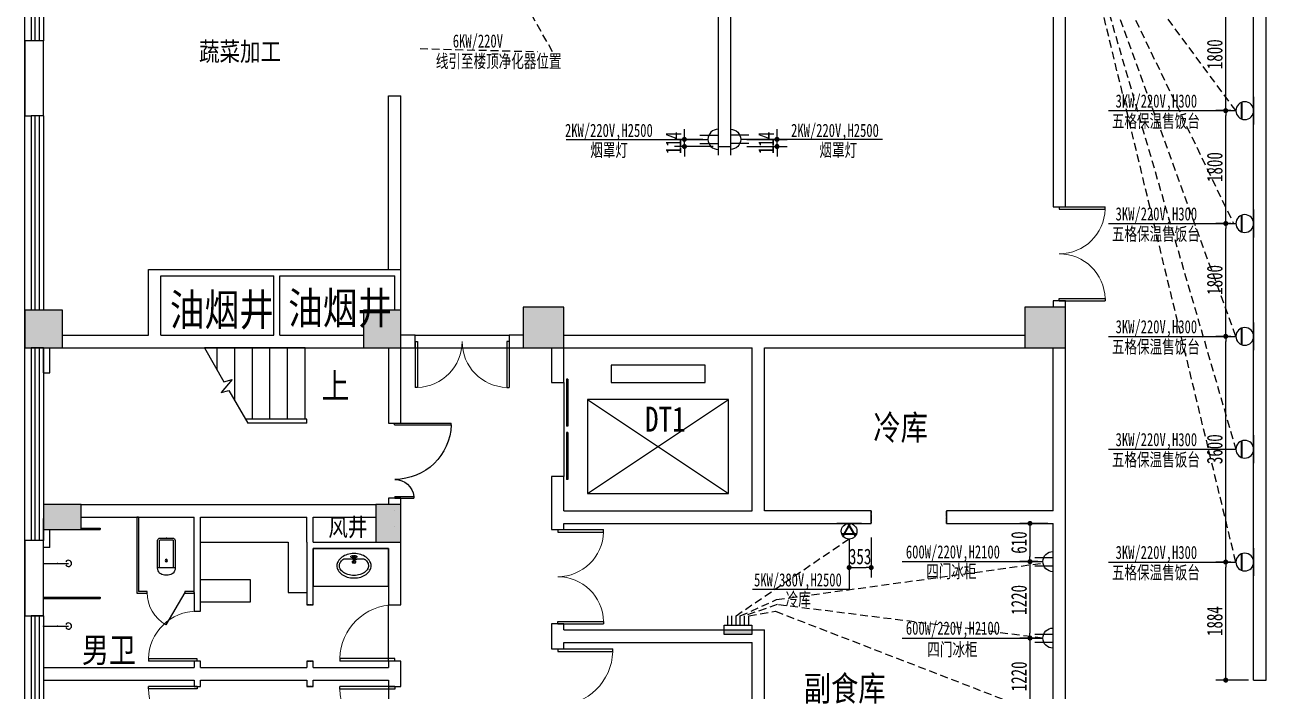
# Model space of a CAD drawing. Header units: inches. Extents: x 871252 to 1312932, y -88801 to 86720.
# Drawn here: x 890183 to 909983, y 36188 to 46817 of the extents above; entities that cross this region are included whole.
import ezdxf

# ---------------------------------------------------------------- set-up
doc = ezdxf.new("R2010")
doc.units = ezdxf.units.IN
doc.header["$MEASUREMENT"] = 0
doc.linetypes.add('DASH', pattern=[0.35, 0.25, -0.1])
doc.linetypes.add('HIDDEN', pattern=[0.375, 0.25, -0.125])
for name, color, linetype in [('COLUMN', 6, 'Continuous'), ('CURTWALL', 4, 'Continuous'), ('DIM_SYMB', 3, 'Continuous'), ('EVTR', 7, 'Continuous'), ('LATRINE', 6, 'Continuous'), ('LVTRY', 6, 'Continuous'), ('PUB_HATCH', 8, 'Continuous'), ('PUB_TEXT', 151, 'Continuous'), ('ROOM_NAME', 7, 'Continuous'), ('STAIR', 6, 'Continuous'), ('WALL', 7, 'Continuous'), ('WINDOW', 3, 'Continuous'), ('供排水', 4, 'Continuous'), ('家具', 42, 'Continuous'), ('电位', 1, 'Continuous')]:
    doc.layers.add(name, color=color, linetype=linetype)
doc.styles.add('_TCH_DIM', font='stylu.ttf')
doc.styles.get("Standard").update_dxf_attribs({"font": '', "width": 0.7, "height": 250})
doc.styles.add('STYLE4', font='', dxfattribs={"width": 0.7, "height": 180})
doc.styles.add('TYDG_02', font='', dxfattribs={"width": 0.8})
doc.styles.add('宋体', font='', dxfattribs={"width": 0.8})
doc.styles.get('Standard').set_extended_font_data('NSimSun')
doc.styles.get('STYLE4').set_extended_font_data('NSimSun')
doc.styles.get('TYDG_02').set_extended_font_data('SimSun')
doc.styles.get('宋体').set_extended_font_data('NSimSun')
doc.dimstyles.new('电路', dxfattribs={"dimscale": 80, "dimtxt": 2.5, "dimasz": 1, "dimexe": 2, "dimexo": 1, "dimtad": 1, "dimdec": 0, "dimtxsty": 'Standard', "dimblk": 'DOT', "dimcen": 1, "dimclrd": 6, "dimclre": 6, "dimclrt": 6, "dimadec": 0, "dimazin": 0, "dimtfac": 1, "dimtdec": 0, "dimtmove": 0, "dimatfit": 3, "dimfxl": 0, "dimarcsym": 0})

# ---------------------------------------------------------------- blocks, each defined once
blk = doc.blocks.new('$DorLib2D$00000002')
for p, q in [((-0.5, 0), (-0.5, 0.4875)), ((-0.475, 0.4875), (-0.5, 0.4875)), ((-0.475, 0), (-0.475, 0.4875)), ((0.475, 0), (0.475, 0.4875)), ((0.475, 0.4875), (0.5, 0.4875)), ((0.5, 0), (0.5, 0.4875)), ((-0.5, 0), (-0.475, 0)), ((0.5, 0), (0.475, 0))]:
    blk.add_line(p, q)
at = {"lineweight": 13}
for centre, start, end in [((-0.4875, 0), 0, 88.53072), ((0.4875, 0), 91.46928, 180)]:
    blk.add_arc(centre, 0.4875, start, end, dxfattribs=at)
blk = doc.blocks.new('$DORLIB2D$00000127')
at = {"color": 0}
for points in [[(-0.533, 0.795), (-0.533, 0.69)], [(-0.033, 0.795), (-0.533, 0.795)], [(-0.033, 0.795), (-0.033, 0.69)], [(0.533, 0.795), (0.033, 0.795)], [(0.033, 0.795), (0.033, 0.69)], [(0.533, 0.795), (0.533, 0.69)], [(-0.033, 0.69), (-0.533, 0.69)], [(0.533, 0.69), (0.033, 0.69)], [(0.5, 0.5), (-0.5, 0.5)]]:
    blk.add_lwpolyline(points, dxfattribs=at)
blk = doc.blocks.new('$DorLib2D$00000225')
at = {"color": 0}
for p, q in [((0.475, -0.001), (0.475, 0.752)), ((0.475, 0.752), (0.5, 0.752)), ((0.5, -0.001), (0.5, 0.752)), ((-0.5, 0), (-0.5, 0.252)), ((-0.475, 0.252), (-0.5, 0.252)), ((-0.475, 0), (-0.475, 0.252)), ((-0.475, 0), (-0.5, 0)), ((0.475, -0.001), (0.5, -0.001))]:
    blk.add_line(p, q, dxfattribs=at)
for centre, radius, start, end in [((0.505, -0.002), 0.755, 92.2493, 179.7238), ((-0.501, 0.003), 0.251, 359.7899, 84.0974)]:
    blk.add_arc(centre, radius, start, end, dxfattribs=at)
blk = doc.blocks.new('$DorLib2D$00000001')
for p, q in [((0.45, 0.975), (0.5, 0.975)), ((0.45, 0), (0.45, 0.975)), ((0.5, 0), (0.5, 0.975)), ((0.5, 0), (0.45, 0))]:
    blk.add_line(p, q)
at = {"lineweight": 13}
blk.add_arc((0.475, 0), 0.975, 91.4693, 180, dxfattribs=at)
blk = doc.blocks.new('$lvtry$00000200')
at = {"color": 0}
for p, q in [((-110, -40, 0), (-110, -470, 0)), ((100, -30, 0), (-100, -30, 0)), ((110, -470, 0), (110, -40, 0))]:
    blk.add_line(p, q, dxfattribs=at)
at = {"color": 0, "elevation": 0}
blk.add_lwpolyline([(100, 0), (-100, 0, 0.414214), (-140, -40), (-140, -480, 0.414214), (-30, -590), (30, -590, 0.414214), (140, -480), (140, -40, 0.414214)], format="xyb", close=True, dxfattribs=at)
blk.add_lwpolyline([(140, -470), (-140, -470)], dxfattribs=at)
at = {"color": 0}
blk.add_circle((0, -359, 0), 20, dxfattribs=at)
for centre, start, end in [((-100, -40, 0), 90, 180), ((100, -40, 0), 0, 90)]:
    blk.add_arc(centre, 10, start, end, dxfattribs=at)
for p in [(0, 0), (0, -359, 0)]:
    blk.add_point(p, dxfattribs=at)
blk = doc.blocks.new('$lvtry$00000195')
at = {"color": 0}
for p, q in [((-165, -91), (-34, -91)), ((-17, -58), (-17, -48)), ((-16, -91), (-11, -91)), ((11, -91), (165, -91)), ((17, -58), (17, -48))]:
    blk.add_line(p, q, dxfattribs=at)
blk.add_lwpolyline([(273, -195, -0.132138), (254, -266, -0.106661), (193, -332, -0.083339), (108, -374, -0.072039), (0, -389, -0.072039), (-108, -374, -0.083339), (-193, -332, -0.106661), (-254, -266, -0.132138), (-273, -195, -0.132138), (-254, -124, -0.106661), (-193, -57, -0.083339), (-108, -16, -0.072039), (0, 0, -0.072039), (108, -16, -0.083339), (193, -57, -0.106661), (254, -124, -0.132138)], format="xyb", close=True, dxfattribs=at)
blk.add_circle((0, -58), 16.7, dxfattribs=at)
for centre, radius, start, end in [((-131, -195), 101, 149.8906, 180), ((-131, -195), 101, 180, 210.1094), ((-68, -231), 174, 128.9257, 149.8906), ((-165, -111), 20, 90, 128.9257), ((-40, -49), 10.1, 106.6096, 258.1648), ((-64, 218), 259, 274.7069, 282.3732), ((-75, -228), 173, 71.36, 79.1873), ((-29, -95), 6.77, 155.344, 308.3224), ((-171, 3), 166, 324.8411, 338.1337), ((-171, 3), 170, 324.8411, 331.3523), ((-29, -95), 3.37, 155.344, 308.3224), ((100, -210), 170, 132.3141, 138.8253), ((100, -210), 166, 125.5327, 138.8253), ((0, -131), 25, 112.516, 67.484), ((-12, -74), 10.6, 201.8924, 261.774), ((0, -48), 16.7, 0, 180), ((-381, -131), 372, 2.3982, 6.7627), ((0, -111), 9.9, 201.7837, 338.2163), ((64, 218), 259, 257.6268, 265.2931), ((381, -131), 372, 170.1008, 177.6018), ((75, -228), 173, 100.8127, 110.4191), ((40, -49), 10.1, 281.8352, 73.3904), ((165, -111), 20, 51.0743, 90), ((165, -111), 20, 51.0743, 90), ((68, -231), 174, 30.1094, 51.0743), ((131, -195), 101, 0, 30.1094), ((131, -195), 101, 329.8906, 0), ((-68, -158), 174, 210.1094, 234.4623), ((-27, -100), 245, 234.4623, 253.5183), ((0, -9), 340, 253.5183, 270), ((0, -9), 340, 270, 286.4817), ((27, -100), 245, 286.4817, 305.5377), ((68, -158), 174, 305.5377, 329.8906)]:
    blk.add_arc(centre, radius, start, end, dxfattribs=at)
for p in [(0, -58), (0, -131)]:
    blk.add_point(p, dxfattribs=at)
blk = doc.blocks.new('$TCHSYS$WIN2D')
for p, q in [((-0.5, 0.5), (0.5, 0.5)), ((-0.5, 0.5), (-0.5, -0.5)), ((0.5, 0.5), (0.5, -0.5)), ((0.5, 0.1667), (-0.5, 0.1667)), ((0.5, -0.1667), (-0.5, -0.1667)), ((-0.5, -0.5), (0.5, -0.5))]:
    blk.add_line(p, q)
blk = doc.blocks.new('$TCHSYS$APDOOR2D')
blk.add_line((0.5, 0), (0, 0.866))
at = {"lineweight": 13}
blk.add_arc((0.5, 0), 1, 120, 180, dxfattribs=at)
blk = doc.blocks.new('$lvtry$00000168')
at = {"color": 0}
blk.add_line((0, 0), (0, -395), dxfattribs=at)
blk.add_arc((0, -395), 50, 121.0332, 58.9668, dxfattribs=at)
for p in [(0, 0), (0, -223)]:
    blk.add_point(p, dxfattribs=at)
blk = doc.blocks.new('A$C14B745F9')
at = {"layer": '电位'}
for p, q in [((0, 503), (0, 0)), ((1, 233), (257, 381)), ((257, 122), (1, 270)), ((3, 222), (266, 374)), ((266, 129), (3, 281)), ((215, 404), (215, 99)), ((226, 399), (226, 104))]:
    blk.add_line(p, q, dxfattribs=at)
blk.add_circle((161, 252), 161, dxfattribs=at)
blk = doc.blocks.new('A$C45DF5A34')
at = {"layer": '电位', "color": 4, "rotation": 90}
blk.add_blockref('A$C14B745F9', (503, 0), dxfattribs=at)
blk = doc.blocks.new('A$C719F3E81')
at = {"layer": '电位', "color": 4, "rotation": 180}
blk.add_blockref('A$C45DF5A34', (503, 323), dxfattribs=at)
blk = doc.blocks.new('A$C2F906CB9')
at = {"layer": '电位', "color": 1, "ltscale": 400}
blk.add_blockref('A$C719F3E81', (0, 0), dxfattribs=at)
blk = doc.blocks.new('A$C6BFE34A6')
at = {"layer": '电位', "xscale": 0.777089783281734, "yscale": 0.777089783281734, "zscale": 0.777089783281734}
blk.add_blockref('A$C2F906CB9', (0, 0), dxfattribs=at)
blk = doc.blocks.new('A$C67150746')
at = {"layer": '供排水', "color": 1, "rotation": 270}
blk.add_blockref('A$C6BFE34A6', (0, 391), dxfattribs=at)
blk = doc.blocks.new('A$C51460DDB')
at = {"layer": '电位', "linetype": 'ByBlock', "xscale": -1}
blk.add_blockref('A$C67150746', (251, 0), dxfattribs=at)
blk = doc.blocks.new('A$C75EF68A1')
at = {"layer": 'WALL', "color": 5, "rotation": 180}
blk.add_blockref('A$C51460DDB', (251, 391), dxfattribs=at)
blk = doc.blocks.new('A$C776A0E82')
at = {"layer": '电位', "color": 6}
blk.add_blockref('A$C75EF68A1', (0, 0), dxfattribs=at)
blk = doc.blocks.new('A$C12B31555')
at = {"layer": '电位', "color": 6, "rotation": 270}
blk.add_blockref('A$C776A0E82', (0, 251), dxfattribs=at)
blk = doc.blocks.new('A$C380528E4')
at = {"layer": '电位', "color": 6, "rotation": 180}
blk.add_blockref('A$C12B31555', (391, 251), dxfattribs=at)
blk = doc.blocks.new('A$C383973DD')
at = {"layer": '电位'}
for p, q in [((0, 0), (0, 503)), ((292, 316), (0, 316)), ((292, 187), (0, 187))]:
    blk.add_line(p, q, dxfattribs=at)
blk.add_arc((0, 252), 161, 270, 90, dxfattribs=at)
blk = doc.blocks.new('A$C7F97516A')
at = {"layer": '电位', "color": 4, "xscale": -1}
blk.add_blockref('A$C383973DD', (292, 0), dxfattribs=at)
blk = doc.blocks.new('A$C624B2101')
at = {"rotation": 180}
blk.add_blockref('A$C7F97516A', (292, 503), dxfattribs=at)
blk = doc.blocks.new('A$C76033D9E')
at = {"layer": '电位', "rotation": 180}
blk.add_blockref('A$C624B2101', (292, 503), dxfattribs=at)
blk = doc.blocks.new('A$C748C3124')
at = {"layer": '电位', "rotation": 90}
blk.add_blockref('A$C76033D9E', (503, 0), dxfattribs=at)
blk = doc.blocks.new('A$C42B0259F')
at = {"layer": '电位', "ltscale": 5, "xscale": -1, "rotation": 180}
blk.add_blockref('A$C748C3124', (0, 292), dxfattribs=at)
blk = doc.blocks.new('A$C46FF7360')
at = {"layer": '供排水', "color": 1, "rotation": 270}
blk.add_blockref('A$C42B0259F', (0, 503), dxfattribs=at)
blk = doc.blocks.new('A$C2916719F')
at = {"layer": '电位', "linetype": 'ByBlock', "rotation": 180}
blk.add_blockref('A$C46FF7360', (292, 503), dxfattribs=at)
blk = doc.blocks.new('A$C03132E9D')
at = {"layer": '电位', "linetype": 'ByBlock', "rotation": 270}
blk.add_blockref('A$C2916719F', (0, 292), dxfattribs=at)
blk = doc.blocks.new('A$C6B0667CD')
at = {"layer": '电位', "rotation": 89.99999999999999}
blk.add_blockref('A$C03132E9D', (292, 0), dxfattribs=at)
blk = doc.blocks.new('A$C1DA46B52')
at = {"layer": '电位', "xscale": -1, "rotation": 180}
blk.add_blockref('A$C6B0667CD', (0, 503), dxfattribs=at)
blk = doc.blocks.new('A$C30686D04')
at = {"layer": 'WALL', "color": 5, "rotation": 90}
blk.add_blockref('A$C1DA46B52', (503, 0), dxfattribs=at)
blk = doc.blocks.new('A$C10C2449B')
at = {"layer": 'WALL', "color": 5, "rotation": 90}
blk.add_blockref('A$C30686D04', (292, 0), dxfattribs=at)
blk = doc.blocks.new('A$C50093F6F')
at = {"layer": '电位', "rotation": 270}
blk.add_blockref('A$C10C2449B', (0, 292), dxfattribs=at)
blk = doc.blocks.new('A$C5F826928')
at = {"layer": '电位', "rotation": 270}
blk.add_blockref('A$C50093F6F', (0, 503), dxfattribs=at)
blk = doc.blocks.new('A$C3BCC7316')
at = {"layer": '电位'}
for p, q in [((104, 226), (399, 226)), ((99, 215), (404, 215)), ((0, 0), (503, 0))]:
    blk.add_line(p, q, dxfattribs=at)
blk.add_circle((252, 161), 161, dxfattribs=at)
blk = doc.blocks.new('_DOT')
at = {"color": 0, "linetype": 'ByBlock'}
blk.add_line((-0.5, 0), (-1, 0), dxfattribs=at)
at = {"color": 0, "linetype": 'ByBlock', "const_width": 0.5}
blk.add_lwpolyline([(-0.25, 0, 1), (0.25, 0, 1)], format="xyb", close=True, dxfattribs=at)
blk = doc.blocks.new('*D143')
at = {"layer": 'Defpoints', "color": 0, "transparency": 16777216}
for p in [(900704, 44990), (901079, 44990), (901241, 44876)]:
    blk.add_point(p, dxfattribs=at)
at = {"layer": '电位', "color": 6, "lineweight": -2, "transparency": 16777216}
for p, q in [((900704, 45070), (900704, 45150)), ((900999, 44990), (900544, 44990)), ((900704, 44876), (900704, 44990)), ((901161, 44876), (900544, 44876)), ((900704, 44796), (900704, 44716))]:
    blk.add_line(p, q, dxfattribs=at)
at = {"layer": '电位', "color": 6, "lineweight": -2, "transparency": 16777216, "xscale": 80, "yscale": 80, "zscale": 80}
for p, rotation in [((900704, 44990), 270), ((900704, 44876), 90)]:
    blk.add_blockref('_DOT', p, dxfattribs=dict(at, rotation=rotation))
at = {"layer": '电位', "color": 6, "transparency": 16777216, "insert": (900529, 44933), "char_height": 250, "attachment_point": 5, "rotation": 90}
blk.add_mtext('114', dxfattribs=at)
blk = doc.blocks.new('*D144')
at = {"layer": 'Defpoints', "color": 0, "transparency": 16777216}
for p in [(901602, 44990), (902181, 44990), (901441, 44876)]:
    blk.add_point(p, dxfattribs=at)
at = {"layer": '电位', "color": 6, "lineweight": -2, "transparency": 16777216}
for p, q in [((902181, 45070), (902181, 45150)), ((901701, 44990), (902341, 44990)), ((902181, 44876), (902181, 44990)), ((901701, 44876), (902341, 44876)), ((902181, 44796), (902181, 44716))]:
    blk.add_line(p, q, dxfattribs=at)
at = {"layer": '电位', "color": 6, "lineweight": -2, "transparency": 16777216, "xscale": 80, "yscale": 80, "zscale": 80}
for p, rotation in [((902181, 44990), 270), ((902181, 44876), 90)]:
    blk.add_blockref('_DOT', p, dxfattribs=dict(at, rotation=rotation))
at = {"layer": '电位', "color": 6, "transparency": 16777216, "insert": (902006, 44933), "char_height": 250, "attachment_point": 5, "rotation": 90}
blk.add_mtext('114', dxfattribs=at)
blk = doc.blocks.new('*D149')
at = {"layer": 'Defpoints', "color": 0, "transparency": 16777216}
for p in [(903683, 38864), (903331, 38613), (903683, 38160)]:
    blk.add_point(p, dxfattribs=at)
at = {"layer": '电位', "color": 6, "lineweight": -2, "transparency": 16777216}
for p, q in [((903683, 38640), (903683, 38000)), ((903331, 38533), (903331, 38000)), ((903411, 38160), (903603, 38160))]:
    blk.add_line(p, q, dxfattribs=at)
at = {"layer": '电位', "color": 6, "lineweight": -2, "transparency": 16777216, "xscale": 80, "yscale": 80, "zscale": 80, "rotation": 180}
blk.add_blockref('_DOT', (903331, 38160), dxfattribs=at)
at = {"layer": '电位', "color": 6, "lineweight": -2, "transparency": 16777216, "xscale": 80, "yscale": 80, "zscale": 80}
blk.add_blockref('_DOT', (903683, 38160), dxfattribs=at)
at = {"layer": '电位', "color": 6, "transparency": 16777216, "insert": (903507, 38335), "char_height": 250, "attachment_point": 5}
blk.add_mtext('353', dxfattribs=at)
blk = doc.blocks.new('*D150')
at = {"layer": 'Defpoints', "color": 0, "transparency": 16777216}
for p in [(906583, 38864), (906216, 38254), (906422, 38254)]:
    blk.add_point(p, dxfattribs=at)
at = {"layer": '电位', "color": 6, "lineweight": -2, "transparency": 16777216}
for p, q in [((906503, 38864), (906056, 38864)), ((906216, 38784), (906216, 38334)), ((906342, 38254), (906056, 38254))]:
    blk.add_line(p, q, dxfattribs=at)
at = {"layer": '电位', "color": 6, "lineweight": -2, "transparency": 16777216, "xscale": 80, "yscale": 80, "zscale": 80}
for p, rotation in [((906216, 38864), 90), ((906216, 38254), 270)]:
    blk.add_blockref('_DOT', p, dxfattribs=dict(at, rotation=rotation))
at = {"layer": '电位', "color": 6, "transparency": 16777216, "insert": (906041, 38559), "char_height": 250, "attachment_point": 5, "rotation": 90}
blk.add_mtext('610', dxfattribs=at)
blk = doc.blocks.new('*D151')
at = {"layer": 'Defpoints', "color": 0, "transparency": 16777216}
for p in [(906422, 38254), (906216, 37034), (906422, 37034)]:
    blk.add_point(p, dxfattribs=at)
at = {"layer": '电位', "color": 6, "lineweight": -2, "transparency": 16777216}
for p, q in [((906342, 38254), (906056, 38254)), ((906216, 38174), (906216, 37114)), ((906342, 37034), (906056, 37034))]:
    blk.add_line(p, q, dxfattribs=at)
at = {"layer": '电位', "color": 6, "lineweight": -2, "transparency": 16777216, "xscale": 80, "yscale": 80, "zscale": 80}
for p, rotation in [((906216, 38254), 90), ((906216, 37034), 270)]:
    blk.add_blockref('_DOT', p, dxfattribs=dict(at, rotation=rotation))
at = {"layer": '电位', "color": 6, "transparency": 16777216, "insert": (906041, 37644), "char_height": 250, "attachment_point": 5, "rotation": 90}
blk.add_mtext('1220', dxfattribs=at)
blk = doc.blocks.new('*D152')
at = {"layer": 'Defpoints', "color": 0, "transparency": 16777216}
for p in [(906422, 37034), (906216, 35814), (906422, 35814)]:
    blk.add_point(p, dxfattribs=at)
at = {"layer": '电位', "color": 6, "lineweight": -2, "transparency": 16777216}
for p, q in [((906342, 37034), (906056, 37034)), ((906216, 36954), (906216, 35894)), ((906342, 35814), (906056, 35814))]:
    blk.add_line(p, q, dxfattribs=at)
at = {"layer": '电位', "color": 6, "lineweight": -2, "transparency": 16777216, "xscale": 80, "yscale": 80, "zscale": 80}
for p, rotation in [((906216, 37034), 90), ((906216, 35814), 270)]:
    blk.add_blockref('_DOT', p, dxfattribs=dict(at, rotation=rotation))
at = {"layer": '电位', "color": 6, "transparency": 16777216, "insert": (906041, 36424), "char_height": 250, "attachment_point": 5, "rotation": 90}
blk.add_mtext('1220', dxfattribs=at)
blk = doc.blocks.new('*D153')
at = {"layer": 'Defpoints', "color": 0, "transparency": 16777216}
for p in [(909338, 38248), (909499, 38248), (909783, 36364)]:
    blk.add_point(p, dxfattribs=at)
at = {"layer": '电位', "color": 6, "lineweight": -2, "transparency": 16777216}
for p, q in [((909419, 38248), (909178, 38248)), ((909338, 36444), (909338, 38168)), ((909703, 36364), (909178, 36364))]:
    blk.add_line(p, q, dxfattribs=at)
at = {"layer": '电位', "color": 6, "lineweight": -2, "transparency": 16777216, "xscale": 80, "yscale": 80, "zscale": 80}
for p, rotation in [((909338, 38248), 90), ((909338, 36364), 270)]:
    blk.add_blockref('_DOT', p, dxfattribs=dict(at, rotation=rotation))
at = {"layer": '电位', "color": 6, "transparency": 16777216, "insert": (909163, 37306), "char_height": 250, "attachment_point": 5, "rotation": 90}
blk.add_mtext('1884', dxfattribs=at)
blk = doc.blocks.new('*D154')
at = {"layer": 'Defpoints', "color": 0, "transparency": 16777216}
for p in [(909338, 41848), (909499, 41848), (909499, 38248)]:
    blk.add_point(p, dxfattribs=at)
at = {"layer": '电位', "color": 6, "lineweight": -2, "transparency": 16777216}
for p, q in [((909419, 41848), (909178, 41848)), ((909338, 38328), (909338, 41768)), ((909419, 38248), (909178, 38248))]:
    blk.add_line(p, q, dxfattribs=at)
at = {"layer": '电位', "color": 6, "lineweight": -2, "transparency": 16777216, "xscale": 80, "yscale": 80, "zscale": 80}
for p, rotation in [((909338, 41848), 90), ((909338, 38248), 270)]:
    blk.add_blockref('_DOT', p, dxfattribs=dict(at, rotation=rotation))
at = {"layer": '电位', "color": 6, "transparency": 16777216, "insert": (909163, 40048), "char_height": 250, "attachment_point": 5, "rotation": 90}
blk.add_mtext('3600', dxfattribs=at)
blk = doc.blocks.new('*D155')
at = {"layer": 'Defpoints', "color": 0, "transparency": 16777216}
for p in [(909338, 43648), (909499, 43648), (909499, 41848)]:
    blk.add_point(p, dxfattribs=at)
at = {"layer": '电位', "color": 6, "lineweight": -2, "transparency": 16777216}
for p, q in [((909419, 43648), (909178, 43648)), ((909338, 41928), (909338, 43568)), ((909419, 41848), (909178, 41848))]:
    blk.add_line(p, q, dxfattribs=at)
at = {"layer": '电位', "color": 6, "lineweight": -2, "transparency": 16777216, "xscale": 80, "yscale": 80, "zscale": 80}
for p, rotation in [((909338, 43648), 90), ((909338, 41848), 270)]:
    blk.add_blockref('_DOT', p, dxfattribs=dict(at, rotation=rotation))
at = {"layer": '电位', "color": 6, "transparency": 16777216, "insert": (909163, 42748), "char_height": 250, "attachment_point": 5, "rotation": 90}
blk.add_mtext('1800', dxfattribs=at)
blk = doc.blocks.new('*D156')
at = {"layer": 'Defpoints', "color": 0, "transparency": 16777216}
for p in [(909338, 45448), (909499, 45448), (909499, 43648)]:
    blk.add_point(p, dxfattribs=at)
at = {"layer": '电位', "color": 6, "lineweight": -2, "transparency": 16777216}
for p, q in [((909419, 45448), (909178, 45448)), ((909338, 43728), (909338, 45368)), ((909419, 43648), (909178, 43648))]:
    blk.add_line(p, q, dxfattribs=at)
at = {"layer": '电位', "color": 6, "lineweight": -2, "transparency": 16777216, "xscale": 80, "yscale": 80, "zscale": 80}
for p, rotation in [((909338, 45448), 90), ((909338, 43648), 270)]:
    blk.add_blockref('_DOT', p, dxfattribs=dict(at, rotation=rotation))
at = {"layer": '电位', "color": 6, "transparency": 16777216, "insert": (909163, 44548), "char_height": 250, "attachment_point": 5, "rotation": 90}
blk.add_mtext('1800', dxfattribs=at)
blk = doc.blocks.new('*D157')
at = {"layer": 'Defpoints', "color": 0, "transparency": 16777216}
for p in [(909338, 47248), (909499, 47248), (909499, 45448)]:
    blk.add_point(p, dxfattribs=at)
at = {"layer": '电位', "color": 6, "lineweight": -2, "transparency": 16777216}
for p, q in [((909419, 47248), (909178, 47248)), ((909338, 45528), (909338, 47168)), ((909419, 45448), (909178, 45448))]:
    blk.add_line(p, q, dxfattribs=at)
at = {"layer": '电位', "color": 6, "lineweight": -2, "transparency": 16777216, "xscale": 80, "yscale": 80, "zscale": 80}
for p, rotation in [((909338, 47248), 90), ((909338, 45448), 270)]:
    blk.add_blockref('_DOT', p, dxfattribs=dict(at, rotation=rotation))
at = {"layer": '电位', "color": 6, "transparency": 16777216, "insert": (909163, 46348), "char_height": 250, "attachment_point": 5, "rotation": 90}
blk.add_mtext('1800', dxfattribs=at)

msp = doc.modelspace()

# ---------------------------------------------------------------- hatches: boundary and pattern name
at = {"layer": 'PUB_HATCH'}
for points in [[(890783.2, 41664.2), (890783.2, 42264.2), (890183.2, 42264.2), (890183.2, 41664.2)], [(896183.2, 41664.2), (896183.2, 42264.3), (895583.2, 42264.3), (895583.2, 41664.2)], [(898783.2, 41664.2), (898783.2, 42314.2), (898133.2, 42314.2), (898133.2, 41664.2)], [(906783.3, 41664.3), (906783.3, 42314.3), (906133.3, 42314.3), (906133.3, 41664.3)], [(891083.2, 38764.3), (891083.2, 39164.3), (890483.2, 39164.3), (890483.2, 38764.3)], [(896183.2, 38564.2), (896183.2, 39164.2), (895783.2, 39164.2), (895783.2, 38564.2)]]:
    msp.add_hatch(color=256, dxfattribs=at).paths.add_polyline_path(points)
at = {"layer": '电位'}
msp.add_hatch(color=256, dxfattribs=at).paths.add_polyline_path([(901336.1, 37164.3), (901781.9, 37164.3), (901781.9, 37089.9), (901336.1, 37089.9)])

# ---------------------------------------------------------------- linework, layer by layer
msp.add_lwpolyline([(890183.2, 34314.3), (890183.2, 58264.3)])
at = {"layer": 'COLUMN'}
for p, q in [((890283.2, 46564.2), (890183.2, 46564.2)), ((890183.2, 46564.2), (890183.2, 45364.2)), ((890483.2, 45364.2), (890483.2, 46564.2)), ((890183.2, 45364.2), (890283.2, 45364.2)), ((890783.2, 42264.2), (890183.2, 42264.2)), ((890183.2, 42264.2), (890183.2, 41664.2)), ((890783.2, 41664.2), (890783.2, 42264.2)), ((896183.2, 42264.3), (895583.2, 42264.3)), ((895583.2, 42264.3), (895583.2, 41664.2)), ((896183.2, 41664.2), (896183.2, 42264.3)), ((898783.2, 42314.2), (898133.2, 42314.2)), ((898133.2, 42314.2), (898133.2, 41664.2)), ((898783.2, 41664.2), (898783.2, 42314.2)), ((906783.3, 42314.3), (906133.3, 42314.3)), ((906133.3, 42314.3), (906133.3, 41664.3)), ((906783.3, 41664.3), (906783.3, 42314.3)), ((890183.2, 41664.2), (890783.2, 41664.2)), ((895583.2, 41664.2), (896183.2, 41664.2)), ((898133.2, 41664.2), (898783.2, 41664.2)), ((906133.3, 41664.3), (906783.3, 41664.3)), ((891083.2, 39164.3), (890483.2, 39164.3)), ((890483.2, 39164.3), (890483.2, 38764.3)), ((891083.2, 38764.3), (891083.2, 39164.3)), ((896183.2, 39164.2), (895783.2, 39164.2)), ((895783.2, 39164.2), (895783.2, 38564.2)), ((896183.2, 38564.2), (896183.2, 39164.2)), ((890483.2, 38764.3), (891083.2, 38764.3)), ((890483.2, 38589.2), (890183.2, 38589.2)), ((890183.2, 38589.2), (890183.2, 37389.3)), ((890483.2, 37389.3), (890483.2, 38589.2)), ((895783.2, 38564.2), (896183.2, 38564.2)), ((890183.2, 37389.3), (890483.2, 37389.3))]:
    msp.add_line(p, q, dxfattribs=at)
at = {"layer": 'CURTWALL'}
for p, q in [((909983.2, 36364.3), (909983.2, 61664.3)), ((909783.2, 36364.3), (909783.2, 61464.3))]:
    msp.add_line(p, q, dxfattribs=at)
msp.add_lwpolyline([(909783.2, 36364.3), (909983.2, 36364.3)], dxfattribs=at)
at = {"layer": 'DIM_SYMB'}
msp.add_lwpolyline([(894793.2, 41064.3, 0, 0, 0), (893893.2, 41064.3, 96, 0, 0), (893533.2, 41064.3, 0, 0, 0)], format="xyseb", dxfattribs=at)
at = {"layer": 'EVTR'}
for p, q in [((899533.2, 41389.3), (899533.2, 41114.3)), ((901033.2, 41389.3), (899533.2, 41389.3)), ((901033.2, 41114.3), (901033.2, 41389.3)), ((899533.2, 41114.3), (901033.2, 41114.3)), ((899158.2, 40839.3), (899158.2, 39339.3)), ((901408.2, 40839.3), (899158.2, 40839.3)), ((899158.2, 40839.3), (901408.2, 39339.3)), ((899158.2, 39339.3), (901408.2, 40839.3)), ((901408.2, 39339.3), (901408.2, 40839.3)), ((899158.2, 39339.3), (901408.2, 39339.3))]:
    msp.add_line(p, q, dxfattribs=at)
at = {"layer": 'LATRINE'}
for p, q in [((891970.7, 38964.3), (891970.7, 37751.8)), ((891995.7, 38964.3), (891970.7, 38964.3)), ((891995.7, 38964.3), (891995.7, 37776.8)), ((891083.2, 38789.3), (891383.2, 38789.3)), ((891083.2, 38764.3), (891383.2, 38764.3)), ((891383.2, 38789.3), (891383.2, 38764.3)), ((890483.2, 37689.3), (891383.2, 37689.3)), ((890483.2, 37664.3), (891383.2, 37664.3)), ((891383.2, 37689.3), (891383.2, 37664.3)), ((891970.7, 37751.8), (892133.2, 37751.8)), ((892133.2, 37776.8), (891995.7, 37776.8)), ((892133.2, 37751.8), (892133.2, 37776.8)), ((892883.2, 37776.8), (892733.2, 37776.8)), ((892733.2, 37776.8), (892733.2, 37751.8)), ((892733.2, 37751.8), (892883.2, 37751.8))]:
    msp.add_line(p, q, dxfattribs=at)
at = {"layer": 'LVTRY'}
msp.add_lwpolyline([(895983.2, 38464.2), (894783.2, 38464.2), (894783.2, 37864.2), (895983.2, 37864.2)], close=True, dxfattribs=at)
at = {"layer": 'STAIR'}
for p, q in [((894653.2, 41664.3), (893046.8, 41664.3)), ((893046.8, 41664.3), (893358.3, 41124.8)), ((893253.2, 41306.7), (893253.2, 41664.3)), ((893533.2, 40821.8), (893533.2, 41664.3)), ((893813.2, 40524.3), (893813.2, 41664.3)), ((894093.2, 40524.3), (894093.2, 41664.3)), ((894373.2, 40524.3), (894373.2, 41664.3)), ((894653.2, 40524.3), (894653.2, 41664.3)), ((893488.7, 41159.7), (893315.8, 40953.7)), ((893315.8, 40953.7), (893438.1, 40986.5)), ((893358.3, 41124.8), (893488.7, 41159.7)), ((893438.1, 40986.5), (893739.6, 40464.3)), ((894683.2, 40524.3), (893705, 40524.3)), ((894653.2, 40464.3), (893739.6, 40464.3)), ((894683.2, 40464.3), (893739.6, 40464.3)), ((894683.2, 40464.3), (894683.2, 40524.3))]:
    msp.add_line(p, q, dxfattribs=at)
at = {"layer": 'WALL'}
for p, q in [((901240.7, 55024), (901240.7, 44876)), ((901440.7, 55024), (901440.7, 44876)), ((906583.2, 49639.6), (906583.2, 43914.3)), ((906783.2, 43914.3), (906783.2, 49639.6)), ((895983.2, 42914.3), (895983.2, 45683.9)), ((895983.2, 45683.9), (896183.2, 45683.9)), ((896183.2, 42914.3), (896183.2, 45683.9)), ((901240.7, 44876), (901440.7, 44876)), ((906583.2, 43914.3), (906783.2, 43914.3)), ((892153.2, 42914.3), (894203.2, 42914.3)), ((892153.2, 41864.3), (892153.2, 42914.3)), ((892353.2, 42814.3), (894153.2, 42814.3)), ((892353.2, 41864.3), (892353.2, 42814.3)), ((894153.2, 41864.3), (894153.2, 42814.3)), ((894203.2, 42914.3), (896183.2, 42914.3)), ((894253.2, 41864.3), (894253.2, 42814.3)), ((894253.2, 42814.3), (896083.2, 42814.3)), ((896083.2, 42264.3), (896083.2, 42814.3)), ((896183.2, 42264.3), (896183.2, 42914.3)), ((906783.2, 42414.3), (906583.2, 42414.3)), ((906583.2, 42414.3), (906583.2, 42314.3)), ((906783.2, 42314.3), (906783.2, 42414.3)), ((890783.2, 41864.3), (892153.2, 41864.3)), ((892353.2, 41864.3), (894153.2, 41864.3)), ((894253.2, 41864.3), (895583.2, 41864.3)), ((896408.2, 41864.3), (896183.2, 41864.3)), ((896408.2, 41664.3), (896408.2, 41864.3)), ((898133.2, 41864.3), (897908.2, 41864.3)), ((897908.2, 41864.3), (897908.2, 41664.3)), ((898783.2, 41864.3), (901883.2, 41864.3)), ((901883.2, 41864.3), (906133.3, 41864.3)), ((890483.2, 41264.6), (890483.2, 41664.2)), ((890583.2, 41264.6), (890583.2, 41664.2)), ((890783.2, 41664.3), (892253.2, 41664.3)), ((892253.2, 41664.3), (894203.2, 41664.3)), ((894203.2, 41664.3), (895583.2, 41664.3)), ((895983.2, 41664.3), (895983.2, 40464.9)), ((896183.2, 40464.9), (896183.2, 41664.3)), ((896183.2, 41664.3), (896408.2, 41664.3)), ((897908.2, 41664.3), (898133.2, 41664.3)), ((898583.2, 41664.2), (898583.2, 41114.3)), ((898783.2, 41114.3), (898783.2, 41664.3)), ((898783.2, 41664.3), (901783.2, 41664.3)), ((901783.2, 39064.3), (901783.2, 41664.3)), ((901983.2, 39064.3), (901983.2, 41664.3)), ((901983.2, 41664.3), (906133.3, 41664.3)), ((906583.2, 39064.3), (906583.2, 41664.3)), ((906783.2, 38964.3), (906783.2, 41664.3)), ((890483.2, 41264.6), (890583.2, 41264.6)), ((898583.2, 41114.3), (898783.2, 41114.3)), ((895983.2, 40464.9), (896183.2, 40464.9)), ((898783.2, 39614.3), (898583.2, 39614.3)), ((898583.2, 39614.3), (898583.2, 38964.3)), ((898783.2, 39064.3), (898783.2, 39614.3)), ((896183.2, 39264.9), (895983.2, 39264.9)), ((895983.2, 39264.9), (895983.2, 39164.3)), ((896183.2, 39164.2), (896183.2, 39264.9)), ((891083.2, 39164.3), (892883.2, 39164.3)), ((892883.2, 39164.3), (894683.2, 39164.3)), ((894683.2, 39164.3), (895783.2, 39164.3)), ((896083.2, 39064.3), (896083.2, 39064.3)), ((898783.2, 39064.3), (901783.2, 39064.3)), ((903683.2, 39064.3), (901983.2, 39064.3)), ((903683.2, 38864.3), (903683.2, 39064.3)), ((906583.2, 39064.3), (904883.2, 39064.3)), ((904883.2, 39064.3), (904883.2, 38864.3)), ((890483.2, 38589.2), (890483.2, 38944.6)), ((891083.2, 38964.3), (892883.2, 38964.3)), ((892883.2, 37764.3), (892883.2, 38964.3)), ((892983.2, 37764.3), (892983.2, 38964.3)), ((892983.2, 38964.3), (894683.2, 38964.3)), ((894683.2, 38564.2), (894683.2, 38964.3)), ((894783.2, 38964.3), (895783.2, 38964.3)), ((894783.2, 38564.2), (894783.2, 38964.3)), ((896083.2, 38814.3), (896083.2, 38814.3)), ((898583.2, 38964.3), (898583.2, 38764.3)), ((898783.2, 38864.3), (901883.2, 38864.3)), ((898783.2, 38764.3), (898783.2, 38864.3)), ((901883.2, 38864.3), (903683.2, 38864.3)), ((904883.2, 38864.3), (906583.2, 38864.3)), ((906583.2, 34764.3), (906583.2, 38864.3)), ((906783.2, 34864.3), (906783.2, 38964.3)), ((890583.2, 38480.7), (890583.2, 38764.3)), ((898583.2, 38764.3), (898783.2, 38764.3)), ((890583.2, 38480.7), (890483.2, 38480.7)), ((894683.2, 38564.2), (894683.2, 37564.3)), ((894783.2, 38564.2), (895783.2, 38564.2)), ((894783.2, 37564.3), (894783.2, 38464.2)), ((894783.2, 38464.2), (895983.2, 38464.2)), ((895983.2, 38464.2), (895983.2, 37564.3)), ((896083.2, 38564.2), (896083.2, 38564.2)), ((896183.2, 37564.3), (896183.2, 38564.2)), ((892883.2, 37764.3), (892883.2, 37464.3)), ((892983.2, 37464.3), (892983.2, 37764.3)), ((892883.2, 37464.3), (892983.2, 37464.3)), ((894683.2, 37564.3), (894783.2, 37564.3)), ((895983.2, 37564.3), (896183.2, 37564.3)), ((898783.2, 37264.3), (898583.2, 37264.3)), ((898583.2, 37264.3), (898583.2, 37064.3)), ((898783.2, 37164.3), (898783.2, 37264.3)), ((898583.2, 37064.3), (898583.2, 36864.3)), ((898783.2, 37164.3), (901983.2, 37164.3)), ((901983.2, 33864.3), (901983.2, 37164.3)), ((898583.2, 36864.3), (898783.2, 36864.3)), ((898783.2, 36864.3), (898783.2, 36964.3)), ((898783.2, 36964.3), (901783.2, 36964.3)), ((901783.2, 33864.3), (901783.2, 36964.3)), ((892983.2, 36664.3), (892883.2, 36664.3)), ((892883.2, 36664.3), (892883.2, 36564.3)), ((892983.2, 36564.3), (892983.2, 36664.3)), ((894783.2, 36664.3), (894683.2, 36664.3)), ((894683.2, 36664.3), (894683.2, 36564.3)), ((894783.2, 36564.3), (894783.2, 36664.3)), ((896183.2, 36664.3), (895983.2, 36664.3)), ((895983.2, 36664.3), (895983.2, 36564.3)), ((896183.2, 36464.3), (896183.2, 36664.3)), ((890483.2, 36564.3), (892883.2, 36564.3)), ((890483.2, 36564.3), (890483.2, 36364.3)), ((892983.2, 36564.3), (894683.2, 36564.3)), ((894783.2, 36564.3), (895983.2, 36564.3)), ((896183.2, 36264.3), (896183.2, 36464.3)), ((890483.2, 36364.3), (892883.2, 36364.3)), ((892883.2, 36364.3), (892883.2, 36264.3)), ((892883.2, 36264.3), (892983.2, 36264.3)), ((892983.2, 36364.3), (894683.2, 36364.3)), ((892983.2, 36264.3), (892983.2, 36364.3)), ((894683.2, 36364.3), (894683.2, 36264.3)), ((894683.2, 36264.3), (894783.2, 36264.3)), ((894783.2, 36364.3), (895983.2, 36364.3)), ((894783.2, 36264.3), (894783.2, 36364.3)), ((895983.2, 36364.3), (895983.2, 36264.3)), ((895983.2, 36264.3), (896183.2, 36264.3))]:
    msp.add_line(p, q, dxfattribs=at)
at = {"layer": 'WINDOW'}
for p, q in [((896408.2, 41864.3), (897908.2, 41864.3)), ((895983.2, 36664.3), (895983.2, 37564.3)), ((895983.2, 36264.3), (895983.2, 35364.3))]:
    msp.add_line(p, q, dxfattribs=at)
at = {"layer": 'WINDOW', "linetype": 'DASH'}
for p, q in [((903683.2, 39064.3), (903683.2, 38864.3)), ((904883.2, 38864.3), (904883.2, 39064.3)), ((894783.2, 37564.3), (894683.2, 37564.3)), ((894683.2, 36664.3), (894783.2, 36664.3)), ((894783.2, 36264.3), (894683.2, 36264.3))]:
    msp.add_line(p, q, dxfattribs=at)
at = {"layer": 'WINDOW'}
msp.add_lwpolyline([(896183.2, 41664.2), (898133.2, 41664.2)], dxfattribs=at)
at = {"layer": '家具'}
for points in [[(892983.2, 38564.3), (894383.2, 38564.3), (894383.2, 37764.3), (894683.2, 37764.3)], [(892983.2, 37614.3), (893783.2, 37614.3), (893783.2, 37964.3), (892983.2, 37964.3)]]:
    msp.add_lwpolyline(points, dxfattribs=at)
at = {"layer": '电位', "linetype": 'HIDDEN', "ltscale": 500}
for p, q in [((898602.3, 46386.5), (896450.9, 50178.7)), ((909499.2, 45447.9), (907007.6, 48816.9)), ((907007.6, 48750.1), (909460.7, 43647.9)), ((909499.2, 41847.9), (907007.6, 48683.2)), ((907007.6, 48616.3), (909499.2, 40047.9)), ((909499.2, 38247.9), (907007.6, 48549.4)), ((896487.4, 46437.7), (898364.1, 46389.5)), ((903330.5, 38613.5), (901528.9, 37385.9)), ((902175.1, 37648.4), (906423.4, 38232.3)), ((901595.8, 37388.6), (902175.1, 37648.4)), ((902182.6, 37568.9), (901662.7, 37388.6)), ((901729.5, 37388.6), (902159, 37461.6)), ((902159, 37461.6), (906421.9, 35814.3)), ((906421.9, 37034.3), (902182.6, 37568.9))]:
    msp.add_line(p, q, dxfattribs=at)
at = {"layer": '电位', "color": 4}
for p, q in [((907469.6, 45447.9), (909499.2, 45447.9)), ((898816, 44990), (901079.3, 44990.4)), ((903865.4, 44990), (901602.1, 44990.4)), ((907469.6, 43647.9), (909499.2, 43647.9)), ((907469.6, 41847.9), (909499.2, 41847.9)), ((907469.6, 40047.9), (909499.2, 40047.9)), ((903330.5, 38613.5), (903330.5, 37814.8)), ((904179.7, 38254.3), (906421.9, 38254.3)), ((907469.6, 38247.9), (909499.2, 38247.9)), ((901789, 37814.8), (903330.5, 37814.8)), ((904179.7, 37034.3), (906421.9, 37034.3))]:
    msp.add_line(p, q, dxfattribs=at)
at = {"layer": '电位'}
for p, q in [((901395.1, 37238.6), (901395.1, 37388.6)), ((901462, 37238.6), (901462, 37388.6)), ((901528.9, 37238.6), (901528.9, 37388.6)), ((901595.8, 37238.6), (901595.8, 37388.6)), ((901662.7, 37238.6), (901662.7, 37388.6)), ((901729.5, 37238.6), (901729.5, 37388.6)), ((901336.1, 37164.3), (901781.9, 37164.3))]:
    msp.add_line(p, q, dxfattribs=at)
msp.add_lwpolyline([(901336.1, 37089.9), (901336.1, 37238.6), (901781.9, 37238.6), (901781.9, 37089.9)], close=True, dxfattribs=at)

# ---------------------------------------------------------------- block references
at = {"layer": 'LATRINE', "xscale": -600, "yscale": 600, "zscale": 25, "rotation": 180.0000000014674}
msp.add_blockref('$TCHSYS$APDOOR2D', (892433.2, 37764.3), dxfattribs=at)
at = {"layer": 'LVTRY', "yscale": -1, "rotation": 180}
for name, p in [('$lvtry$00000200', (892441.1, 38630.3, 0)), ('$lvtry$00000200', (892441.1, 38630.3, 0)), ('$lvtry$00000195', (895433.2, 38382.6))]:
    msp.add_blockref(name, p, dxfattribs=at)
at = {"layer": 'LVTRY', "rotation": 90}
for p in [(890483.2, 38226.8), (890483.2, 37226.8)]:
    msp.add_blockref('$lvtry$00000168', p, dxfattribs=at)
at = {"layer": 'WINDOW'}
for name, p, xscale, yscale, zscale, rotation in [('$TCHSYS$WIN2D', (890383.2, 48114.2), -3100, -200, -3100, 90), ('$TCHSYS$WIN2D', (890383.2, 43814.2), -3100, -200, -3100, 90), ('$DorLib2D$00000002', (906683.2, 43164.3), -1500, -1500, -1500, 90), ('$TCHSYS$WIN2D', (890383.2, 40126.7), -3075, -200, -3075, 90), ('$DORLIB2D$00000127', (898683.2, 40364.3), 1500, -200, 1500, 90), ('$DorLib2D$00000225', (896083.2, 39864.9), 1200, -1200, 1200, 90), ('$DorLib2D$00000001', (892933.2, 37064.3), -800, 800, -800, 90), ('$DorLib2D$00000001', (896083.2, 37114.3), -900, 900, -900, 90), ('$TCHSYS$WIN2D', (890383.2, 35851.8), -3075, -200, -3075, 90), ('$DorLib2D$00000001', (898683.2, 36414.3), 900, -900, 900, 90), ('$DorLib2D$00000001', (892933.2, 35864.3), 800, 800, 800, 90), ('$DorLib2D$00000001', (896083.2, 35814.3), -900, -900, -900, 270)]:
    msp.add_blockref(name, p, dxfattribs=dict(at, xscale=xscale, yscale=yscale, zscale=zscale, rotation=rotation))
at = {"layer": 'WINDOW', "xscale": -1500, "yscale": -1500, "zscale": -1500}
msp.add_blockref('$DorLib2D$00000002', (897158.2, 41764.3), dxfattribs=at)
at = {"layer": 'WINDOW', "linetype": 'DASH', "xscale": -1500, "yscale": -1500, "zscale": -1500, "rotation": 90}
msp.add_blockref('$DorLib2D$00000002', (898683.2, 38014.3), dxfattribs=at)
at = {"layer": '电位', "xscale": -0.8800000001210719, "yscale": 0.8800000000046566, "zscale": 0.88, "rotation": 90}
for p in [(909783.2, 45669.2), (909783.2, 43869.2), (909783.2, 42069.2), (909783.2, 40269.2), (909783.2, 38469.2)]:
    msp.add_blockref('A$C3BCC7316', p, dxfattribs=at)
at = {"layer": '电位', "xscale": -1, "rotation": 180}
msp.add_blockref('A$C5F826928', (900949, 45241.9), dxfattribs=at)
at = {"layer": '电位', "rotation": 179.9999999999987}
msp.add_blockref('A$C5F826928', (901732.4, 45241.9), dxfattribs=at)
at = {"layer": '电位', "color": 6, "xscale": -1}
msp.add_blockref('A$C380528E4', (903526, 38613.5), dxfattribs=at)
at = {"layer": '电位'}
for p in [(906291.5, 38002.7), (906291.5, 36782.7)]:
    msp.add_blockref('A$C5F826928', p, dxfattribs=at)

# ---------------------------------------------------------------- texts
at = {"layer": 'PUB_TEXT', "style": '_TCH_DIM', "width": 0.8}
for s, height, p in [('油烟井', 506.38, (892497.2, 42018.6)), ('油烟井', 506.38, (894383.6, 42045.6)), ('上', 405.1, (894919.2, 40854.3))]:
    msp.add_text(s, height=height, dxfattribs=at).set_placement(p)
at = {"layer": 'PUB_TEXT', "width": 0.8}
for s, height, p in [('DT1', 398.73, (900074.7, 40327.4)), ('冷库', 398.73, (903717.3, 40194.3)), ('男卫', 394.94, (891093.5, 36647)), ('副食库', 398.73, (902607.1, 36032.6))]:
    msp.add_text(s, height=height, dxfattribs=at).set_placement(p)
at = {"layer": 'ROOM_NAME', "width": 0.8}
for s, height, style, p in [('蔬菜加工', 300, '宋体', (892961, 46240.9)), ('风井', 284.81, 'TYDG_02', (895024.6, 38660.5))]:
    msp.add_text(s, height=height, dxfattribs=dict(at, style=style)).set_placement(p)
at = {"layer": '电位', "color": 4, "style": 'STYLE4', "width": 0.7}
for s, p in [('6KW/220V', (897009.4, 46454.7)), ('线引至楼顶净化器位置', (896738.5, 46132.4))]:
    msp.add_text(s, height=210, dxfattribs=at).set_placement(p)
for s, rotation, p in [('3KW/220V,H300', 359.98979, (907581.6, 45496.7)), ('五格保温售饭台', 359.98979, (907521.7, 45176.3)), ('2KW/220V,H2500', 0.01021, (898799.3, 45028.6)), ('2KW/220V,H2500', 359.98979, (902405.6, 45028.9)), ('烟罩灯', 0.01021, (899202, 44713.7)), ('烟罩灯', 359.98979, (902857.9, 44713.8)), ('3KW/220V,H300', 359.98979, (907581.6, 43696.7)), ('五格保温售饭台', 359.98979, (907521.7, 43376.3)), ('3KW/220V,H300', 359.98979, (907581.6, 41896.7)), ('五格保温售饭台', 359.98979, (907521.7, 41576.3)), ('3KW/220V,H300', 359.98979, (907581.6, 40096.7)), ('五格保温售饭台', 359.98979, (907521.7, 39776.3)), ('600W/220V,H2100', 359.98979, (904236.7, 38305.2)), ('3KW/220V,H300', 359.98979, (907581.6, 38296.7)), ('四门冰柜', 359.98979, (904559.7, 37995.2)), ('五格保温售饭台', 359.98979, (907521.7, 37976.3)), ('5KW/380V,H2500', 359.98979, (901814.4, 37859.2)), ('冷库', 359.98979, (902319.5, 37553.1)), ('600W/220V,H2100', 359.98979, (904236.7, 37089.3)), ('四门冰柜', 359.98979, (904578, 36748.8))]:
    msp.add_text(s, height=210, rotation=rotation, dxfattribs=at).set_placement(p)

# ---------------------------------------------------------------- dimensions: what is measured, and where the dimension line sits
at = {"layer": '电位', "color": 1}
for base, p1, p2, override, picture, middle in [((909337.9, 47247.9), (909499.2, 45447.9), (909499.2, 47247.9), {"dimtmove": 1, "dimfxl": 6, "dimfxlon": 1}, '*D157', (909162.9, 46347.9)), ((909337.9, 45447.9), (909499.2, 43647.9), (909499.2, 45447.9), {"dimtmove": 1, "dimfxl": 6, "dimfxlon": 1}, '*D156', (909162.9, 44547.9)), ((909337.9, 43647.9), (909499.2, 41847.9), (909499.2, 43647.9), {"dimtmove": 1, "dimfxl": 6, "dimfxlon": 1}, '*D155', (909162.9, 42747.9)), ((909337.9, 41847.9), (909499.2, 38247.9), (909499.2, 41847.9), {"dimtmove": 1, "dimfxl": 6, "dimfxlon": 1}, '*D154', (909162.9, 40047.9)), ((906216, 38254.3), (906583.2, 38864.3), (906421.9, 38254.3), {"dimfxl": 6, "dimfxlon": 1}, '*D150', (906041, 38559.3)), ((906216, 37034.3), (906421.9, 38254.3), (906421.9, 37034.3), {"dimtmove": 1, "dimfxl": 6, "dimfxlon": 1}, '*D151', (906041, 37644.3)), ((909337.9, 38247.9), (909783.2, 36364.3), (909499.2, 38247.9), {"dimfxl": 6, "dimfxlon": 1}, '*D153', (909162.9, 37306.1)), ((906216, 35814.3), (906421.9, 37034.3), (906421.9, 35814.3), {"dimtmove": 1, "dimfxl": 6, "dimfxlon": 1}, '*D152', (906041, 36424.3))]:
    dim = msp.add_linear_dim(base=base, p1=p1, p2=p2, angle=90, dimstyle='电路', override=override, dxfattribs=at)
    dim.commit()
    dim.dimension.update_dxf_attribs({"geometry": picture, "text_midpoint": middle})
for base, p1, p2, picture, middle in [((900704.2, 44990.4), (901240.7, 44876), (901079.3, 44990.4), '*D143', (900704.2, 44933.2)), ((902181.4, 44990.4), (901440.7, 44876), (901602.1, 44990.4), '*D144', (902181.4, 44933.2))]:
    dim = msp.add_linear_dim(base=base, p1=p1, p2=p2, angle=90, dimstyle='电路', override={"dimfxl": 6, "dimfxlon": 1}, dxfattribs=at)
    dim.commit()
    dim.dimension.update_dxf_attribs({"geometry": picture, "text_midpoint": middle, "dimtype": 160})
dim = msp.add_linear_dim(base=(903683.2, 38160.3), p1=(903330.5, 38613.5), p2=(903683.2, 38864.3), dimstyle='电路', override={"dimfxl": 6, "dimfxlon": 1}, dxfattribs=at)
dim.commit()
dim.dimension.update_dxf_attribs({"geometry": '*D149', "text_midpoint": (903506.9, 38160.3), "dimtype": 160})

doc.saveas('drawing.dxf')
